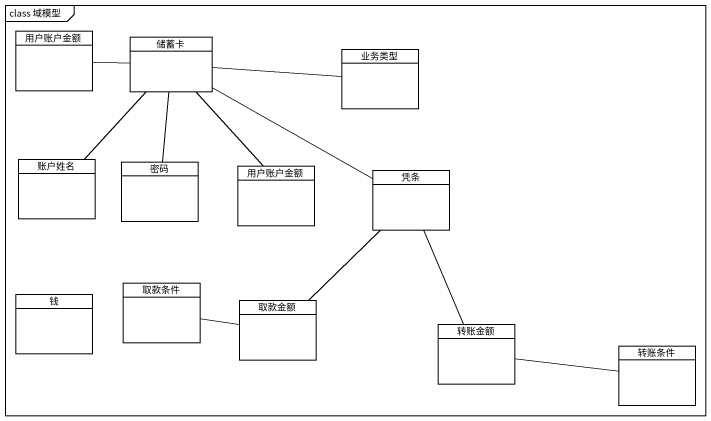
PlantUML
@startuml
mainframe class 域模型
hide circle
hide empty members
class 用户账户金额
class 储蓄卡
class 业务类型
class 账户姓名
class 密码
class "用户账户金额" as 用户账户金额_2
class 凭条
class 钱
class 取款条件
class 取款金额
class 转账金额
class 转账条件
用户账户金额 -right- 储蓄卡
储蓄卡 -right- 业务类型
储蓄卡 -- 密码
储蓄卡 -- 用户账户金额_2
储蓄卡 -right- 凭条
账户姓名 -up- 储蓄卡
凭条 -- 取款金额
取款条件 -right- 取款金额
转账金额 -up- 凭条
转账金额 -right- 转账条件
@enduml
